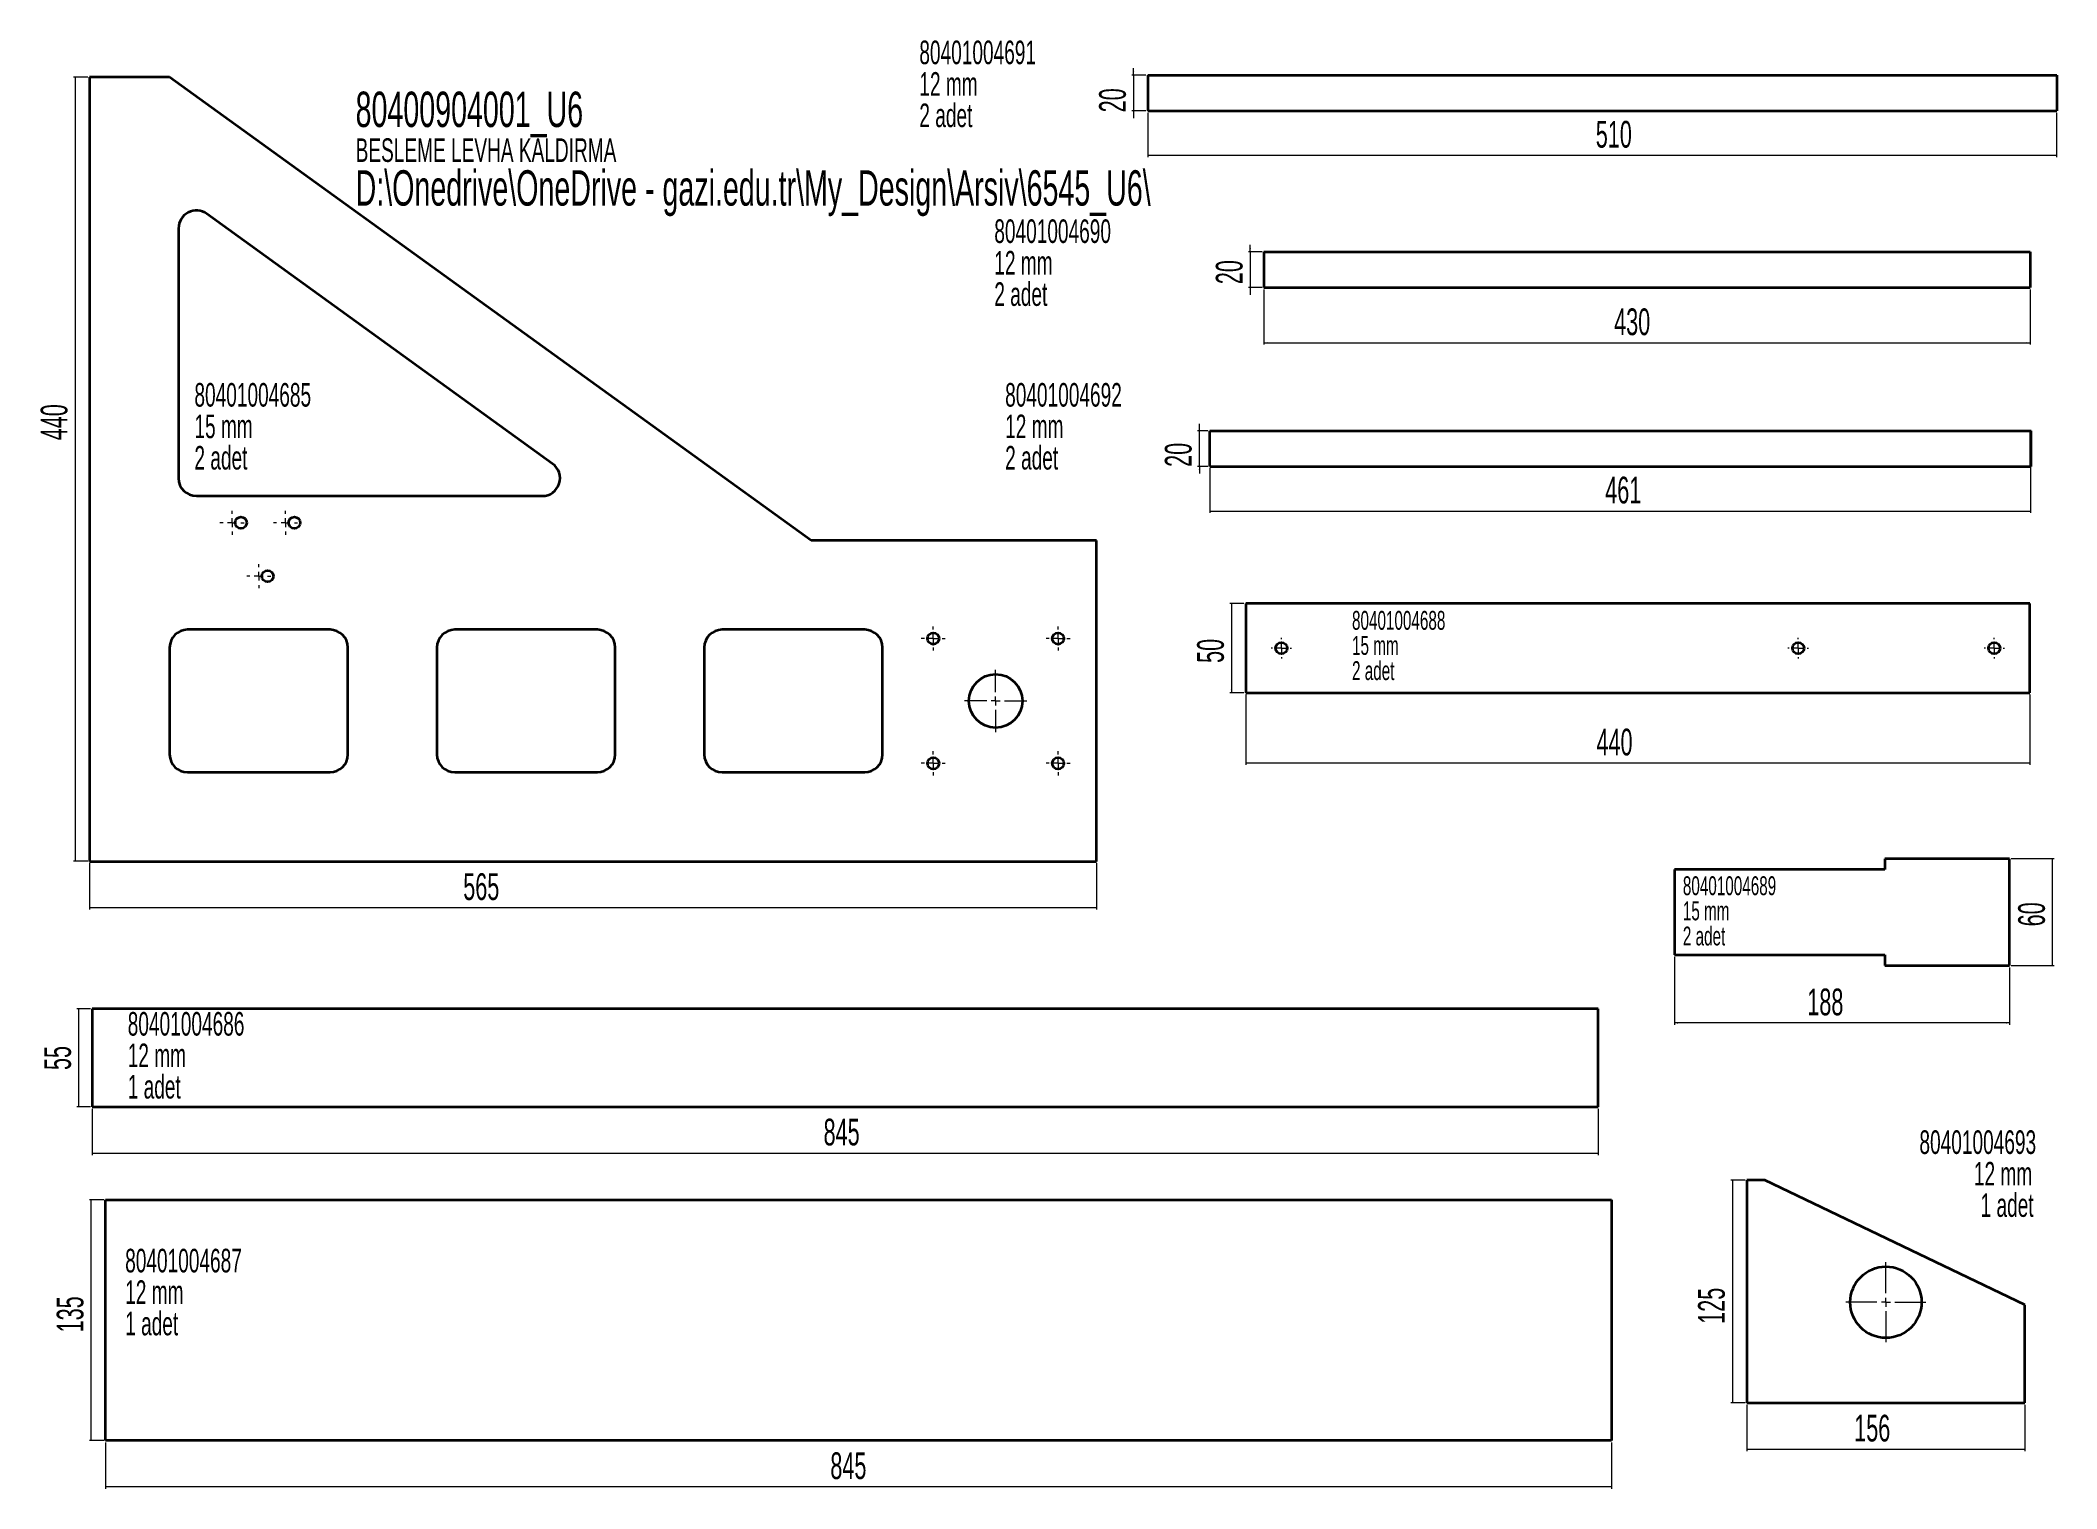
# Model space of a CAD drawing. Header units: millimetres. Extents: x 34 to 1166, y 17 to 829.
import ezdxf

# ---------------------------------------------------------------- set-up
doc = ezdxf.new("R2010")
doc.units = ezdxf.units.MM
doc.styles.add('SLDTEXTSTYLE0', font='TXT', dxfattribs={"width": 0.605})
doc.dimstyles.new('SLDDIMSTYLE0', dxfattribs={"dimtxt": 15, "dimasz": 2, "dimexe": 0, "dimexo": 0.0625, "dimgap": 3.75, "dimtad": 1, "dimdec": 3, "dimrnd": 1e-09, "dimzin": 12, "dimdsep": 46, "dimtxsty": 'SLDTEXTSTYLE0', "dimsah": 1, "dimcen": 0.09, "dimadec": 0, "dimazin": 3, "dimtfac": 1, "dimtdec": 3, "dimtofl": 0, "dimtmove": 0, "dimatfit": 3, "dimfxl": 1, "dimfrac": 2, "dimtolj": 1, "dimtzin": 12, "dimarcsym": 0})
doc.dimstyles.new('SLDDIMSTYLE1', dxfattribs={"dimtxt": 15, "dimasz": 2, "dimexe": 0, "dimexo": 0.0625, "dimgap": 3.75, "dimtad": 1, "dimdec": 3, "dimrnd": 1e-09, "dimzin": 12, "dimdsep": 46, "dimtxsty": 'SLDTEXTSTYLE0', "dimsah": 1, "dimcen": 0.09, "dimadec": 0, "dimazin": 3, "dimtfac": 1, "dimtdec": 3, "dimtmove": 0, "dimatfit": 0, "dimfxl": 1, "dimfrac": 2, "dimtolj": 1, "dimtzin": 12, "dimarcsym": 0})
doc.dimstyles.new('SLDDIMSTYLE2', dxfattribs={"dimtxt": 15, "dimasz": 2, "dimexe": 0, "dimexo": 0.0625, "dimgap": 3.75, "dimtad": 1, "dimdec": 0, "dimrnd": 1e-09, "dimzin": 12, "dimdsep": 46, "dimtxsty": 'SLDTEXTSTYLE0', "dimsah": 1, "dimcen": 0.09, "dimadec": 0, "dimazin": 3, "dimtfac": 1, "dimtdec": 0, "dimtofl": 0, "dimtmove": 0, "dimatfit": 3, "dimfxl": 1, "dimfrac": 2, "dimtolj": 1, "dimtzin": 12, "dimarcsym": 0})

# ---------------------------------------------------------------- blocks, each defined once
blk = doc.blocks.new('SW_NOTE_0')
at = {"color": 0, "linetype": 'Continuous', "lineweight": 0, "attachment_point": 1, "style": 'SLDTEXTSTYLE0'}
for s, insert, char_height in [('80401004685', (0, 17.1), 13.229), ('15 mm', (0, -0.6), 13.23), ('2 adet', (0, -18.2), 13.23)]:
    blk.add_mtext(s, dxfattribs=dict(at, insert=insert, char_height=char_height))
blk = doc.blocks.new('SW_NOTE_0_1')
at = {"color": 0, "linetype": 'Continuous', "lineweight": 0, "attachment_point": 1, "style": 'SLDTEXTSTYLE0'}
for s, insert, char_height in [('80401004688', (0, 13.6), 10.583), ('15 mm', (0, -0.5), 10.58), ('2 adet', (0, -14.6), 10.58)]:
    blk.add_mtext(s, dxfattribs=dict(at, insert=insert, char_height=char_height))
blk = doc.blocks.new('SW_NOTE_0_2')
at = {"color": 0, "linetype": 'Continuous', "lineweight": 0, "attachment_point": 1, "style": 'SLDTEXTSTYLE0'}
for s, insert, char_height in [('80401004689', (0, 13.6), 10.583), ('15 mm', (0, -0.5), 10.58), ('2 adet', (0, -14.6), 10.58)]:
    blk.add_mtext(s, dxfattribs=dict(at, insert=insert, char_height=char_height))
blk = doc.blocks.new('SW_NOTE_0_3')
at = {"color": 0, "linetype": 'Continuous', "lineweight": 0, "attachment_point": 3, "style": 'SLDTEXTSTYLE0'}
for s, insert, char_height in [('80401004693', (91, 17.1), 13.229), ('12 mm', (88.8, -0.6), 13.23), ('1 adet', (89.6, -18.2), 13.23)]:
    blk.add_mtext(s, dxfattribs=dict(at, insert=insert, char_height=char_height))
blk = doc.blocks.new('SW_NOTE_0_4')
at = {"color": 0, "linetype": 'Continuous', "lineweight": 0, "attachment_point": 1, "style": 'SLDTEXTSTYLE0'}
for s, insert, char_height in [('80401004691', (0, 17.1), 13.229), ('12 mm', (0, -0.6), 13.23), ('2 adet', (0, -18.2), 13.23)]:
    blk.add_mtext(s, dxfattribs=dict(at, insert=insert, char_height=char_height))
blk = doc.blocks.new('SW_NOTE_0_5')
at = {"color": 0, "linetype": 'Continuous', "lineweight": 0, "attachment_point": 1, "style": 'SLDTEXTSTYLE0'}
for s, insert, char_height in [('80401004690', (0, 17.1), 13.229), ('12 mm', (0, -0.6), 13.23), ('2 adet', (0, -18.2), 13.23)]:
    blk.add_mtext(s, dxfattribs=dict(at, insert=insert, char_height=char_height))
blk = doc.blocks.new('SW_NOTE_0_6')
at = {"color": 0, "linetype": 'Continuous', "lineweight": 0, "attachment_point": 1, "style": 'SLDTEXTSTYLE0'}
for s, insert, char_height in [('80401004692', (0, 17.1), 13.229), ('12 mm', (0, -0.6), 13.23), ('2 adet', (0, -18.2), 13.23)]:
    blk.add_mtext(s, dxfattribs=dict(at, insert=insert, char_height=char_height))
blk = doc.blocks.new('SW_NOTE_0_7')
at = {"color": 0, "linetype": 'Continuous', "lineweight": 0, "attachment_point": 1, "style": 'SLDTEXTSTYLE0'}
for s, insert, char_height in [('80400904001_U6', (0, 25.6), 19.844), ('BESLEME LEVHA KALDIRMA', (0, -0.6), 13.229), ('D:\\\\Onedrive\\\\OneDrive - gazi.edu.tr\\\\My_Design\\\\Arsiv\\\\6545_U6\\\\', (0, -18.5), 19.844)]:
    blk.add_mtext(s, dxfattribs=dict(at, insert=insert, char_height=char_height))
blk = doc.blocks.new('_D')
at = {"color": 7, "linetype": 'Continuous', "lineweight": 0}
for p, q in [((60.9, 808.6), (52.9, 808.6)), ((53.9, 808.6), (53.9, 368.6)), ((60.9, 368.6), (52.9, 368.6))]:
    blk.add_line(p, q, dxfattribs=at)
at = {"color": 7, "linetype": 'Continuous', "lineweight": 18}
for points in [[(53.9, 808.6), (53.5, 806.6), (54.2, 806.6)], [(53.9, 368.6), (54.2, 370.6), (53.5, 370.6)]]:
    blk.add_solid(points, dxfattribs=at)
at = {"color": 7, "linetype": 'Continuous', "lineweight": 18, "insert": (34.5, 604.8), "char_height": 15, "attachment_point": 1, "rotation": 90, "style": 'SLDTEXTSTYLE0'}
blk.add_mtext('440', dxfattribs=at)
blk = doc.blocks.new('_D_1')
at = {"color": 7, "linetype": 'Continuous', "lineweight": 0}
for p, q in [((61.9, 367.6), (61.9, 341.6)), ((626.9, 367.6), (626.9, 341.6)), ((61.9, 342.6), (626.9, 342.6))]:
    blk.add_line(p, q, dxfattribs=at)
at = {"color": 7, "linetype": 'Continuous', "lineweight": 18}
for points in [[(61.9, 342.6), (63.9, 342.2), (63.9, 342.9)], [(626.9, 342.6), (624.9, 342.9), (624.9, 342.2)]]:
    blk.add_solid(points, dxfattribs=at)
at = {"color": 7, "linetype": 'Continuous', "lineweight": 18, "insert": (271.6, 361.9), "char_height": 15, "attachment_point": 1, "style": 'SLDTEXTSTYLE0'}
blk.add_mtext('565', dxfattribs=at)
blk = doc.blocks.new('SW_CENTERMARKSYMBOL_0')
at = {"color": 0, "linetype": 'Continuous', "lineweight": 18}
for p, q in [((0, 5), (0, 17.5)), ((-5, 0), (-17.5, 0)), ((0, 0), (-2.5, 0)), ((0, 0), (0, 2.5)), ((0, 0), (0, -2.5)), ((0, 0), (2.5, 0)), ((5, 0), (17.5, 0)), ((0, -5), (0, -17.5))]:
    blk.add_line(p, q, dxfattribs=at)
blk = doc.blocks.new('SW_CENTERMARKSYMBOL_1')
at = {"color": 0, "linetype": 'Continuous', "lineweight": 18}
for p, q in [((-5, 0), (-6.75, 0)), ((0, 0), (-2.5, 0)), ((0, 5), (0, 6.75)), ((0, 0), (0, 2.5)), ((0, 0), (0, -2.5)), ((0, 0), (2.5, 0)), ((5, 0), (6.75, 0)), ((0, -5), (0, -6.75))]:
    blk.add_line(p, q, dxfattribs=at)
blk = doc.blocks.new('SW_CENTERMARKSYMBOL_2')
at = {"color": 0, "linetype": 'Continuous', "lineweight": 18}
for p, q in [((-5, 0), (-6.75, 0)), ((0, 0), (-2.5, 0)), ((0, 5), (0, 6.75)), ((0, 0), (0, 2.5)), ((0, 0), (0, -2.5)), ((0, 0), (2.5, 0)), ((5, 0), (6.75, 0)), ((0, -5), (0, -6.75))]:
    blk.add_line(p, q, dxfattribs=at)
blk = doc.blocks.new('SW_CENTERMARKSYMBOL_3')
at = {"color": 0, "linetype": 'Continuous', "lineweight": 18}
for p, q in [((-5, 0), (-6.75, 0)), ((0, 0), (-2.5, 0)), ((0, 5), (0, 6.75)), ((0, 0), (0, 2.5)), ((0, 0), (0, -2.5)), ((0, 0), (2.5, 0)), ((5, 0), (6.75, 0)), ((0, -5), (0, -6.75))]:
    blk.add_line(p, q, dxfattribs=at)
blk = doc.blocks.new('SW_CENTERMARKSYMBOL_4')
at = {"color": 0, "linetype": 'Continuous', "lineweight": 18}
for p, q in [((-5, 0), (-6.75, 0)), ((0, 0), (-2.5, 0)), ((0, 5), (0, 6.75)), ((0, 0), (0, 2.5)), ((0, 0), (0, -2.5)), ((0, 0), (2.5, 0)), ((5, 0), (6.75, 0)), ((0, -5), (0, -6.75))]:
    blk.add_line(p, q, dxfattribs=at)
blk = doc.blocks.new('SW_CENTERMARKSYMBOL_5')
at = {"color": 0, "linetype": 'Continuous', "lineweight": 18}
for p, q in [((-5, 0), (-6.75, 0)), ((0, 0), (-2.5, 0)), ((0, 5), (0, 6.75)), ((0, 0), (0, 2.5)), ((0, 0), (0, -2.5)), ((0, 0), (2.5, 0)), ((5, 0), (6.75, 0)), ((0, -5), (0, -6.75))]:
    blk.add_line(p, q, dxfattribs=at)
blk = doc.blocks.new('SW_CENTERMARKSYMBOL_6')
at = {"color": 0, "linetype": 'Continuous', "lineweight": 18}
for p, q in [((-5, 0), (-6.75, 0)), ((0, 0), (-2.5, 0)), ((0, 5), (0, 6.75)), ((0, 0), (0, 2.5)), ((0, 0), (0, -2.5)), ((0, 0), (2.5, 0)), ((5, 0), (6.75, 0)), ((0, -5), (0, -6.75))]:
    blk.add_line(p, q, dxfattribs=at)
blk = doc.blocks.new('SW_CENTERMARKSYMBOL_7')
at = {"color": 0, "linetype": 'Continuous', "lineweight": 18}
for p, q in [((-5, 0), (-6.75, 0)), ((0, 0), (-2.5, 0)), ((0, 5), (0, 6.75)), ((0, 0), (0, 2.5)), ((0, 0), (0, -2.5)), ((0, 0), (2.5, 0)), ((5, 0), (6.75, 0)), ((0, -5), (0, -6.75))]:
    blk.add_line(p, q, dxfattribs=at)
blk = doc.blocks.new('_D_2')
at = {"color": 7, "linetype": 'Continuous', "lineweight": 0}
for p, q in [((69.9, 178.6), (61.9, 178.6)), ((62.9, 43.6), (62.9, 178.6)), ((69.9, 43.6), (61.9, 43.6))]:
    blk.add_line(p, q, dxfattribs=at)
at = {"color": 7, "linetype": 'Continuous', "lineweight": 18}
for points in [[(62.9, 178.6), (62.5, 176.6), (63.2, 176.6)], [(62.9, 43.6), (63.2, 45.6), (62.5, 45.6)]]:
    blk.add_solid(points, dxfattribs=at)
at = {"color": 7, "linetype": 'Continuous', "lineweight": 18, "insert": (43.5, 104.3), "char_height": 15, "attachment_point": 1, "rotation": 90, "style": 'SLDTEXTSTYLE0'}
blk.add_mtext('135', dxfattribs=at)
blk = doc.blocks.new('_D_3')
at = {"color": 7, "linetype": 'Continuous', "lineweight": 0}
for p, q in [((70.9, 42.6), (70.9, 16.6)), ((915.9, 42.6), (915.9, 16.6)), ((915.9, 17.6), (70.9, 17.6))]:
    blk.add_line(p, q, dxfattribs=at)
at = {"color": 7, "linetype": 'Continuous', "lineweight": 18}
for points in [[(70.9, 17.6), (72.9, 17.3), (72.9, 18)], [(915.9, 17.6), (913.9, 18), (913.9, 17.3)]]:
    blk.add_solid(points, dxfattribs=at)
at = {"color": 7, "linetype": 'Continuous', "lineweight": 18, "insert": (477.6, 37), "char_height": 15, "attachment_point": 1, "style": 'SLDTEXTSTYLE0'}
blk.add_mtext('845', dxfattribs=at)
blk = doc.blocks.new('SW_NOTE_0_8')
at = {"color": 0, "linetype": 'Continuous', "lineweight": 0, "attachment_point": 1, "style": 'SLDTEXTSTYLE0'}
for s, insert, char_height in [('80401004687', (0, 17.1), 13.229), ('12 mm', (0, -0.6), 13.23), ('1 adet', (0, -18.2), 13.23)]:
    blk.add_mtext(s, dxfattribs=dict(at, insert=insert, char_height=char_height))
blk = doc.blocks.new('_D_4')
at = {"color": 7, "linetype": 'Continuous', "lineweight": 0}
for p, q in [((62.4, 285.8), (54.8, 285.8)), ((55.8, 285.8), (55.8, 230.8)), ((62.4, 230.8), (54.8, 230.8))]:
    blk.add_line(p, q, dxfattribs=at)
at = {"color": 7, "linetype": 'Continuous', "lineweight": 18}
for points in [[(55.8, 285.8), (55.5, 283.8), (56.2, 283.8)], [(55.8, 230.8), (56.2, 232.8), (55.5, 232.8)]]:
    blk.add_solid(points, dxfattribs=at)
at = {"color": 7, "linetype": 'Continuous', "lineweight": 18, "insert": (36.5, 251.5), "char_height": 15, "attachment_point": 1, "rotation": 90, "style": 'SLDTEXTSTYLE0'}
blk.add_mtext('55', dxfattribs=at)
blk = doc.blocks.new('_D_5')
at = {"color": 7, "linetype": 'Continuous', "lineweight": 0}
for p, q in [((63.4, 229.8), (63.4, 203.8)), ((908.4, 229.8), (908.4, 203.8)), ((63.4, 204.8), (908.4, 204.8))]:
    blk.add_line(p, q, dxfattribs=at)
at = {"color": 7, "linetype": 'Continuous', "lineweight": 18}
for points in [[(63.4, 204.8), (65.4, 204.5), (65.4, 205.2)], [(908.4, 204.8), (906.4, 205.2), (906.4, 204.5)]]:
    blk.add_solid(points, dxfattribs=at)
at = {"color": 7, "linetype": 'Continuous', "lineweight": 18, "insert": (473.8, 224.2), "char_height": 15, "attachment_point": 1, "style": 'SLDTEXTSTYLE0'}
blk.add_mtext('845', dxfattribs=at)
blk = doc.blocks.new('SW_NOTE_0_9')
at = {"color": 0, "linetype": 'Continuous', "lineweight": 0, "attachment_point": 1, "style": 'SLDTEXTSTYLE0'}
for s, insert, char_height in [('80401004686', (0, 17.1), 13.229), ('12 mm', (0, -0.6), 13.23), ('1 adet', (0, -18.2), 13.23)]:
    blk.add_mtext(s, dxfattribs=dict(at, insert=insert, char_height=char_height))
blk = doc.blocks.new('_D_6')
at = {"color": 7, "linetype": 'Continuous', "lineweight": 0}
for p, q in [((710.7, 462.2), (710.7, 422.7)), ((1150.7, 462.2), (1150.7, 422.7)), ((1150.7, 423.7), (710.7, 423.7))]:
    blk.add_line(p, q, dxfattribs=at)
at = {"color": 7, "linetype": 'Continuous', "lineweight": 18}
for points in [[(710.7, 423.7), (712.7, 423.3), (712.7, 424)], [(1150.7, 423.7), (1148.7, 424), (1148.7, 423.3)]]:
    blk.add_solid(points, dxfattribs=at)
at = {"color": 7, "linetype": 'Continuous', "lineweight": 18, "insert": (907.5, 443), "char_height": 15, "attachment_point": 1, "style": 'SLDTEXTSTYLE0'}
blk.add_mtext('440', dxfattribs=at)
blk = doc.blocks.new('_D_7')
at = {"color": 7, "linetype": 'Continuous', "lineweight": 0}
for p, q in [((709.7, 513.2), (701.7, 513.2)), ((702.7, 513.2), (702.7, 463.2)), ((709.7, 463.2), (701.7, 463.2))]:
    blk.add_line(p, q, dxfattribs=at)
at = {"color": 7, "linetype": 'Continuous', "lineweight": 18}
for points in [[(702.7, 513.2), (702.3, 511.2), (703, 511.2)], [(702.7, 463.2), (703, 465.2), (702.3, 465.2)]]:
    blk.add_solid(points, dxfattribs=at)
at = {"color": 7, "linetype": 'Continuous', "lineweight": 18, "insert": (683.4, 479.9), "char_height": 15, "attachment_point": 1, "rotation": 90, "style": 'SLDTEXTSTYLE0'}
blk.add_mtext('50', dxfattribs=at)
blk = doc.blocks.new('SW_CENTERMARKSYMBOL_8')
at = {"color": 0, "linetype": 'Continuous', "lineweight": 18}
for p, q in [((-5, 0), (-5.75, 0)), ((0, 0), (-2.5, 0)), ((0, 5), (0, 5.75)), ((0, 0), (0, 2.5)), ((0, 0), (0, -2.5)), ((0, 0), (2.5, 0)), ((5, 0), (5.75, 0)), ((0, -5), (0, -5.75))]:
    blk.add_line(p, q, dxfattribs=at)
blk = doc.blocks.new('SW_CENTERMARKSYMBOL_9')
at = {"color": 0, "linetype": 'Continuous', "lineweight": 18}
for p, q in [((-5, 0), (-5.75, 0)), ((0, 0), (-2.5, 0)), ((0, 5), (0, 5.75)), ((0, 0), (0, 2.5)), ((0, 0), (0, -2.5)), ((0, 0), (2.5, 0)), ((5, 0), (5.75, 0)), ((0, -5), (0, -5.75))]:
    blk.add_line(p, q, dxfattribs=at)
blk = doc.blocks.new('SW_CENTERMARKSYMBOL_10')
at = {"color": 0, "linetype": 'Continuous', "lineweight": 18}
for p, q in [((-5, 0), (-5.75, 0)), ((0, 0), (-2.5, 0)), ((0, 5), (0, 5.75)), ((0, 0), (0, 2.5)), ((0, 0), (0, -2.5)), ((0, 0), (2.5, 0)), ((5, 0), (5.75, 0)), ((0, -5), (0, -5.75))]:
    blk.add_line(p, q, dxfattribs=at)
blk = doc.blocks.new('_D_8')
at = {"color": 7, "linetype": 'Continuous', "lineweight": 0}
for p, q in [((1140.2, 370.1), (1164.4, 370.1)), ((1163.4, 310.1), (1163.4, 370.1)), ((1140.2, 310.1), (1164.4, 310.1))]:
    blk.add_line(p, q, dxfattribs=at)
at = {"color": 7, "linetype": 'Continuous', "lineweight": 18}
for points in [[(1163.4, 370.1), (1163, 368.1), (1163.7, 368.1)], [(1163.4, 310.1), (1163.7, 312.1), (1163, 312.1)]]:
    blk.add_solid(points, dxfattribs=at)
at = {"color": 7, "linetype": 'Continuous', "lineweight": 18, "insert": (1144.1, 332.1), "char_height": 15, "attachment_point": 1, "rotation": 90, "style": 'SLDTEXTSTYLE0'}
blk.add_mtext('60', dxfattribs=at)
blk = doc.blocks.new('_D_9')
at = {"color": 7, "linetype": 'Continuous', "lineweight": 0}
for p, q in [((951.2, 315.1), (951.2, 276.9)), ((1139.2, 309.1), (1139.2, 276.9)), ((1139.2, 277.9), (951.2, 277.9))]:
    blk.add_line(p, q, dxfattribs=at)
at = {"color": 7, "linetype": 'Continuous', "lineweight": 18}
for points in [[(951.2, 277.9), (953.2, 277.5), (953.2, 278.2)], [(1139.2, 277.9), (1137.2, 278.2), (1137.2, 277.5)]]:
    blk.add_solid(points, dxfattribs=at)
at = {"color": 7, "linetype": 'Continuous', "lineweight": 18, "insert": (1025.8, 297.2), "char_height": 15, "attachment_point": 1, "style": 'SLDTEXTSTYLE0'}
blk.add_mtext('188', dxfattribs=at)
blk = doc.blocks.new('_D_10')
at = {"color": 7, "linetype": 'Continuous', "lineweight": 0}
for p, q in [((990.9, 189.7), (982.9, 189.7)), ((983.9, 189.7), (983.9, 64.7)), ((990.9, 64.7), (982.9, 64.7))]:
    blk.add_line(p, q, dxfattribs=at)
at = {"color": 7, "linetype": 'Continuous', "lineweight": 18}
for points in [[(983.9, 189.7), (983.5, 187.7), (984.2, 187.7)], [(983.9, 64.7), (984.2, 66.7), (983.5, 66.7)]]:
    blk.add_solid(points, dxfattribs=at)
at = {"color": 7, "linetype": 'Continuous', "lineweight": 18, "insert": (964.5, 109.1), "char_height": 15, "attachment_point": 1, "rotation": 90, "style": 'SLDTEXTSTYLE0'}
blk.add_mtext('125', dxfattribs=at)
blk = doc.blocks.new('_D_11')
at = {"color": 7, "linetype": 'Continuous', "lineweight": 0}
for p, q in [((991.9, 63.7), (991.9, 37.7)), ((1147.9, 63.7), (1147.9, 37.7)), ((991.9, 38.7), (1147.9, 38.7))]:
    blk.add_line(p, q, dxfattribs=at)
at = {"color": 7, "linetype": 'Continuous', "lineweight": 18}
for points in [[(991.9, 38.7), (993.9, 38.4), (993.9, 39.1)], [(1147.9, 38.7), (1145.9, 39.1), (1145.9, 38.4)]]:
    blk.add_solid(points, dxfattribs=at)
at = {"color": 7, "linetype": 'Continuous', "lineweight": 18, "insert": (1052.1, 58.1), "char_height": 15, "attachment_point": 1, "style": 'SLDTEXTSTYLE0'}
blk.add_mtext('156', dxfattribs=at)
blk = doc.blocks.new('SW_CENTERMARKSYMBOL_11')
at = {"color": 0, "linetype": 'Continuous', "lineweight": 18}
for p, q in [((0, 5), (0, 22.5)), ((-5, 0), (-22.5, 0)), ((0, 0), (-2.5, 0)), ((0, 0), (0, 2.5)), ((0, 0), (0, -2.5)), ((0, 0), (2.5, 0)), ((5, 0), (22.5, 0)), ((0, -5), (0, -22.5))]:
    blk.add_line(p, q, dxfattribs=at)
blk = doc.blocks.new('SW_CENTERMARKSYMBOL_12')
at = {"color": 0, "linetype": 'Continuous', "lineweight": 18}
for p, q in [((0, 5), (0, 22.5)), ((-5, 0), (-22.5, 0)), ((0, 0), (-2.5, 0)), ((0, 0), (0, 2.5)), ((0, 0), (0, -2.5)), ((0, 0), (2.5, 0)), ((5, 0), (22.5, 0)), ((0, -5), (0, -22.5))]:
    blk.add_line(p, q, dxfattribs=at)
blk = doc.blocks.new('_D_12')
at = {"color": 7, "linetype": 'Continuous', "lineweight": 0}
for p, q in [((655.7, 788.6), (655.7, 763.7)), ((1165.7, 788.6), (1165.7, 763.7)), ((655.7, 764.7), (1165.7, 764.7))]:
    blk.add_line(p, q, dxfattribs=at)
at = {"color": 7, "linetype": 'Continuous', "lineweight": 18}
for points in [[(655.7, 764.7), (657.7, 764.4), (657.7, 765.1)], [(1165.7, 764.7), (1163.7, 765.1), (1163.7, 764.4)]]:
    blk.add_solid(points, dxfattribs=at)
at = {"color": 7, "linetype": 'Continuous', "lineweight": 18, "insert": (907.1, 784), "char_height": 15, "attachment_point": 1, "style": 'SLDTEXTSTYLE0'}
blk.add_mtext('510', dxfattribs=at)
blk = doc.blocks.new('_D_13')
at = {"color": 7, "linetype": 'Continuous', "lineweight": 0}
for p, q in [((654.7, 809.6), (646.7, 809.6)), ((647.7, 809.6), (647.7, 813.6)), ((647.7, 809.6), (647.7, 789.6)), ((654.7, 789.6), (646.7, 789.6)), ((647.7, 789.6), (647.7, 785.6))]:
    blk.add_line(p, q, dxfattribs=at)
at = {"color": 7, "linetype": 'Continuous', "lineweight": 18}
for points in [[(647.7, 809.6), (648.1, 811.6), (647.4, 811.6)], [(647.7, 789.6), (647.4, 787.6), (648.1, 787.6)]]:
    blk.add_solid(points, dxfattribs=at)
at = {"color": 7, "linetype": 'Continuous', "lineweight": 18, "insert": (628.4, 788.8), "char_height": 15, "attachment_point": 1, "rotation": 90, "style": 'SLDTEXTSTYLE0'}
blk.add_mtext('20', dxfattribs=at)
blk = doc.blocks.new('_D_14')
at = {"color": 7, "linetype": 'Continuous', "lineweight": 0}
for p, q in [((720.9, 689.5), (720.9, 658.5)), ((1150.9, 689.5), (1150.9, 658.5)), ((720.9, 659.5), (1150.9, 659.5))]:
    blk.add_line(p, q, dxfattribs=at)
at = {"color": 7, "linetype": 'Continuous', "lineweight": 18}
for points in [[(720.9, 659.5), (722.9, 659.2), (722.9, 659.9)], [(1150.9, 659.5), (1148.9, 659.9), (1148.9, 659.2)]]:
    blk.add_solid(points, dxfattribs=at)
at = {"color": 7, "linetype": 'Continuous', "lineweight": 18, "insert": (917.4, 678.8), "char_height": 15, "attachment_point": 1, "style": 'SLDTEXTSTYLE0'}
blk.add_mtext('430', dxfattribs=at)
blk = doc.blocks.new('_D_15')
at = {"color": 7, "linetype": 'Continuous', "lineweight": 0}
for p, q in [((713.2, 710.5), (713.2, 714.5)), ((719.9, 710.5), (712.2, 710.5)), ((713.2, 710.5), (713.2, 690.5)), ((719.9, 690.5), (712.2, 690.5)), ((713.2, 690.5), (713.2, 686.5))]:
    blk.add_line(p, q, dxfattribs=at)
at = {"color": 7, "linetype": 'Continuous', "lineweight": 18}
for points in [[(713.2, 710.5), (713.6, 712.5), (712.9, 712.5)], [(713.2, 690.5), (712.9, 688.5), (713.6, 688.5)]]:
    blk.add_solid(points, dxfattribs=at)
at = {"color": 7, "linetype": 'Continuous', "lineweight": 18, "insert": (693.9, 692.4), "char_height": 15, "attachment_point": 1, "rotation": 90, "style": 'SLDTEXTSTYLE0'}
blk.add_mtext('20', dxfattribs=at)
blk = doc.blocks.new('_D_16')
at = {"color": 7, "linetype": 'Continuous', "lineweight": 0}
for p, q in [((690.5, 589.1), (690.5, 564.1)), ((1151.1, 589.1), (1151.1, 564.1)), ((690.5, 565.1), (1151.1, 565.1))]:
    blk.add_line(p, q, dxfattribs=at)
at = {"color": 7, "linetype": 'Continuous', "lineweight": 18}
for points in [[(690.5, 565.1), (692.5, 564.7), (692.5, 565.4)], [(1151.1, 565.1), (1149.1, 565.4), (1149.1, 564.7)]]:
    blk.add_solid(points, dxfattribs=at)
at = {"color": 7, "linetype": 'Continuous', "lineweight": 18, "insert": (912.4, 584.4), "char_height": 15, "attachment_point": 1, "style": 'SLDTEXTSTYLE0'}
blk.add_mtext('461', dxfattribs=at)
blk = doc.blocks.new('_D_17')
at = {"color": 7, "linetype": 'Continuous', "lineweight": 0}
for p, q in [((684.7, 610.1), (684.7, 614.1)), ((689.5, 610.1), (683.7, 610.1)), ((684.7, 590.1), (684.7, 610.1)), ((689.5, 590.1), (683.7, 590.1)), ((684.7, 590.1), (684.7, 586.1))]:
    blk.add_line(p, q, dxfattribs=at)
at = {"color": 7, "linetype": 'Continuous', "lineweight": 18}
for points in [[(684.7, 610.1), (685, 612.1), (684.3, 612.1)], [(684.7, 590.1), (684.3, 588.1), (685, 588.1)]]:
    blk.add_solid(points, dxfattribs=at)
at = {"color": 7, "linetype": 'Continuous', "lineweight": 18, "insert": (665.3, 589.9), "char_height": 15, "attachment_point": 1, "rotation": 90, "style": 'SLDTEXTSTYLE0'}
blk.add_mtext('20', dxfattribs=at)

msp = doc.modelspace()

# ---------------------------------------------------------------- linework, layer by layer
at = {"color": 7, "linetype": 'Continuous', "lineweight": 35}
for p, q in [((61.8614, 808.5724), (61.8614, 368.5724)), ((106.8614, 808.5724), (61.8614, 808.5724)), ((466.8614, 548.5724), (106.8614, 808.5724)), ((655.7205, 809.6347), (655.7205, 789.6347)), ((655.7205, 809.6347), (1165.7205, 809.6347)), ((1165.7205, 809.6347), (1165.7205, 789.6347)), ((655.7205, 789.6347), (1165.7205, 789.6347)), ((321.7766, 591.6792), (127.7163, 731.8338)), ((111.8614, 723.7271), (111.8614, 583.5724)), ((720.8879, 710.4923), (1150.8879, 710.4923)), ((720.8879, 710.4923), (720.8879, 690.4923)), ((1150.8879, 710.4923), (1150.8879, 690.4923)), ((720.8879, 690.4923), (1150.8879, 690.4923)), ((690.5127, 590.0914), (690.5127, 610.0914)), ((690.5127, 610.0914), (1151.1053, 610.0914)), ((1151.1053, 610.0914), (1151.1053, 590.0914)), ((1151.1053, 610.0914), (1151.3487, 610.0914)), ((1151.3487, 590.0914), (1151.3487, 610.0914)), ((690.5127, 590.0914), (1151.1053, 590.0914)), ((1151.1053, 590.0914), (1151.3487, 590.0914)), ((121.8614, 573.5724), (315.9217, 573.5724)), ((626.8614, 548.5724), (466.8614, 548.5724)), ((626.8614, 368.5724), (626.8614, 548.5724)), ((1150.6935, 513.1862), (710.6935, 513.1862)), ((710.6935, 513.1862), (710.6935, 463.1862)), ((1150.6935, 463.1862), (1150.6935, 513.1862)), ((196.8614, 498.5724), (116.8614, 498.5724)), ((346.8614, 498.5724), (266.8614, 498.5724)), ((496.8614, 498.5724), (416.8614, 498.5724)), ((106.8614, 488.5724), (106.8614, 428.5724)), ((206.8614, 428.5724), (206.8614, 488.5724)), ((256.8614, 488.5724), (256.8614, 428.5724)), ((356.8614, 428.5724), (356.8614, 488.5724)), ((406.8614, 488.5724), (406.8614, 428.5724)), ((506.8614, 428.5724), (506.8614, 488.5724)), ((710.6935, 463.1862), (1150.6935, 463.1862)), ((116.8614, 418.5724), (196.8614, 418.5724)), ((266.8614, 418.5724), (346.8614, 418.5724)), ((416.8614, 418.5724), (496.8614, 418.5724)), ((61.8614, 368.5724), (626.8614, 368.5724)), ((951.2378, 364.0787), (951.2378, 316.0787)), ((1069.2378, 364.0787), (951.2378, 364.0787)), ((1069.2378, 370.0787), (1069.2378, 364.0787)), ((1139.2378, 370.0787), (1069.2378, 370.0787)), ((1139.2378, 310.0787), (1139.2378, 370.0787)), ((951.2378, 316.0787), (1069.2378, 316.0787)), ((1069.2378, 316.0787), (1069.2378, 310.0787)), ((1069.2378, 310.0787), (1139.2378, 310.0787)), ((908.3616, 285.824), (63.3616, 285.824)), ((63.3616, 285.824), (63.3616, 230.824)), ((908.3616, 230.824), (908.3616, 285.824)), ((63.3616, 230.824), (908.3616, 230.824)), ((991.8855, 189.7307), (991.8855, 64.7307)), ((1001.8855, 189.7307), (991.8855, 189.7307)), ((1147.8855, 119.7307), (1001.8855, 189.7307)), ((70.8797, 43.6313), (70.8797, 178.6313)), ((70.8797, 178.6313), (915.8797, 178.6313)), ((915.8797, 178.6313), (915.8797, 43.6313)), ((1147.8855, 64.7307), (1147.8855, 119.7307)), ((991.8855, 64.7307), (1147.8855, 64.7307)), ((915.8797, 43.6313), (70.8797, 43.6313))]:
    msp.add_line(p, q, dxfattribs=at)
for centre, radius in [((146.8614, 558.5724), 3.25), ((176.8614, 558.5724), 3.25), ((161.8614, 528.5724), 3.25), ((535.3614, 493.5724), 3.25), ((605.3614, 493.5724), 3.25), ((730.6935, 488.1862), 3.25), ((1020.6935, 488.1862), 3.25), ((1130.6935, 488.1862), 3.25), ((570.3614, 458.5724), 15), ((535.3614, 423.5724), 3.25), ((605.3614, 423.5724), 3.25), ((1069.8855, 121.2307), 20)]:
    msp.add_circle(centre, radius, dxfattribs=at)
for centre, start, end in [((121.8614, 723.7271), 54.162347, 180), ((315.9217, 583.5724), 270, 54.162347), ((121.8614, 583.5724), 180, 270), ((116.8614, 488.5724), 90, 180), ((196.8614, 488.5724), 360, 90), ((266.8614, 488.5724), 90, 180), ((346.8614, 488.5724), 0, 90), ((416.8614, 488.5724), 90, 180), ((496.8614, 488.5724), 0, 90), ((116.8614, 428.5724), 180, 270), ((196.8614, 428.5724), 270, 0), ((266.8614, 428.5724), 180, 270), ((346.8614, 428.5724), 270, 0), ((416.8614, 428.5724), 180, 270), ((496.8614, 428.5724), 270, 0)]:
    msp.add_arc(centre, 10, start, end, dxfattribs=at)

# ---------------------------------------------------------------- block references
at = {"color": 7, "linetype": 'Continuous', "lineweight": 0}
for name, p in [('SW_NOTE_0_4', (527.5391, 811.9535)), ('SW_NOTE_0_7', (211.2134, 774.8138)), ('SW_NOTE_0_5', (569.604, 711.6454)), ('SW_NOTE_0', (120.7661, 619.8341)), ('SW_NOTE_0_6', (575.6823, 619.8341)), ('SW_NOTE_0_1', (770.3252, 495.4865)), ('SW_NOTE_0_2', (955.9612, 346.5893)), ('SW_NOTE_0_9', (83.344, 266.9446)), ('SW_NOTE_0_3', (1063.1886, 200.5579)), ('SW_NOTE_0_8', (81.911, 134.1049))]:
    msp.add_blockref(name, p, dxfattribs=at)
at = {"color": 7, "linetype": 'Continuous', "lineweight": 18}
for name, p in [('SW_CENTERMARKSYMBOL_7', (141.8614, 558.5724)), ('SW_CENTERMARKSYMBOL_6', (171.8614, 558.5724)), ('SW_CENTERMARKSYMBOL_5', (156.8614, 528.5724)), ('SW_CENTERMARKSYMBOL_3', (535.3614, 493.5724)), ('SW_CENTERMARKSYMBOL_2', (605.3614, 493.5724)), ('SW_CENTERMARKSYMBOL_8', (730.6935, 488.1862)), ('SW_CENTERMARKSYMBOL_9', (1020.6935, 488.1862)), ('SW_CENTERMARKSYMBOL_10', (1130.6935, 488.1862)), ('SW_CENTERMARKSYMBOL_0', (570.3614, 458.5724)), ('SW_CENTERMARKSYMBOL_4', (535.3614, 423.5724)), ('SW_CENTERMARKSYMBOL_1', (605.3614, 423.5724)), ('SW_CENTERMARKSYMBOL_11', (1069.8855, 121.2307)), ('SW_CENTERMARKSYMBOL_12', (1069.8855, 121.2307))]:
    msp.add_blockref(name, p, dxfattribs=at)

# ---------------------------------------------------------------- dimensions: what is measured, and where the dimension line sits
for base, p1, p2, dimstyle, picture, middle in [((53.8614, 368.5724), (61.8614, 808.5724), (61.8614, 368.5724), 'SLDDIMSTYLE0', '_D', (53.8614, 618.8985)), ((647.7205, 789.6347), (655.7205, 809.6347), (655.7205, 789.6347), 'SLDDIMSTYLE1', '_D_13', (647.7205, 798.1585)), ((713.2312, 690.4923), (720.8879, 710.4923), (720.8879, 690.4923), 'SLDDIMSTYLE1', '_D_15', (713.2312, 701.8279)), ((684.6761, 610.0914), (690.5127, 590.0914), (690.5127, 610.0914), 'SLDDIMSTYLE1', '_D_17', (684.6761, 599.3349)), ((702.6935, 463.1862), (710.6935, 513.1862), (710.6935, 463.1862), 'SLDDIMSTYLE0', '_D_7', (702.6935, 489.3058)), ((1163.3872, 370.0787), (1139.2378, 310.0787), (1139.2378, 370.0787), 'SLDDIMSTYLE0', '_D_8', (1163.3872, 341.5431)), ((55.8094, 230.824), (63.3616, 285.824), (63.3616, 230.824), 'SLDDIMSTYLE0', '_D_4', (55.8094, 260.8772)), ((983.8855, 64.7307), (991.8855, 189.7307), (991.8855, 64.7307), 'SLDDIMSTYLE0', '_D_10', (983.8855, 123.2191)), ((62.8797, 178.6313), (70.8797, 43.6313), (70.8797, 178.6313), 'SLDDIMSTYLE0', '_D_2', (62.8797, 118.4041))]:
    dim = msp.add_linear_dim(base=base, p1=p1, p2=p2, angle=90, dimstyle=dimstyle, dxfattribs=at)
    dim.commit()
    dim.dimension.update_dxf_attribs({"geometry": picture, "text_midpoint": middle, "dimtype": 160})
for base, p1, p2, dimstyle, picture, middle in [((1165.7205, 764.7021), (655.7205, 789.6347), (1165.7205, 789.6347), 'SLDDIMSTYLE0', '_D_12', (921.1541, 764.7021)), ((1150.8879, 659.512), (720.8879, 690.4923), (1150.8879, 690.4923), 'SLDDIMSTYLE0', '_D_14', (931.4627, 659.512)), ((1151.1053, 565.0572), (690.5127, 590.0914), (1151.1053, 590.0914), 'SLDDIMSTYLE2', '_D_16', (926.4604, 565.0572)), ((710.6935, 423.6862), (1150.6935, 463.1862), (710.6935, 463.1862), 'SLDDIMSTYLE0', '_D_6', (921.5415, 423.6862)), ((626.8614, 342.5724), (61.8614, 368.5724), (626.8614, 368.5724), 'SLDDIMSTYLE0', '_D_1', (285.6868, 342.5724)), ((951.2378, 277.8712), (1139.2378, 310.0787), (951.2378, 316.0787), 'SLDDIMSTYLE0', '_D_9', (1039.9191, 277.8712)), ((908.3616, 204.824), (63.3616, 230.824), (908.3616, 230.824), 'SLDDIMSTYLE0', '_D_5', (487.9348, 204.824)), ((1147.8855, 38.7307), (991.8855, 64.7307), (1147.8855, 64.7307), 'SLDDIMSTYLE0', '_D_11', (1066.1419, 38.7307)), ((70.8797, 17.6313), (915.8797, 43.6313), (70.8797, 43.6313), 'SLDDIMSTYLE0', '_D_3', (491.6439, 17.6313))]:
    dim = msp.add_linear_dim(base=base, p1=p1, p2=p2, dimstyle=dimstyle, dxfattribs=at)
    dim.commit()
    dim.dimension.update_dxf_attribs({"geometry": picture, "text_midpoint": middle, "dimtype": 160})

doc.saveas('drawing.dxf')
